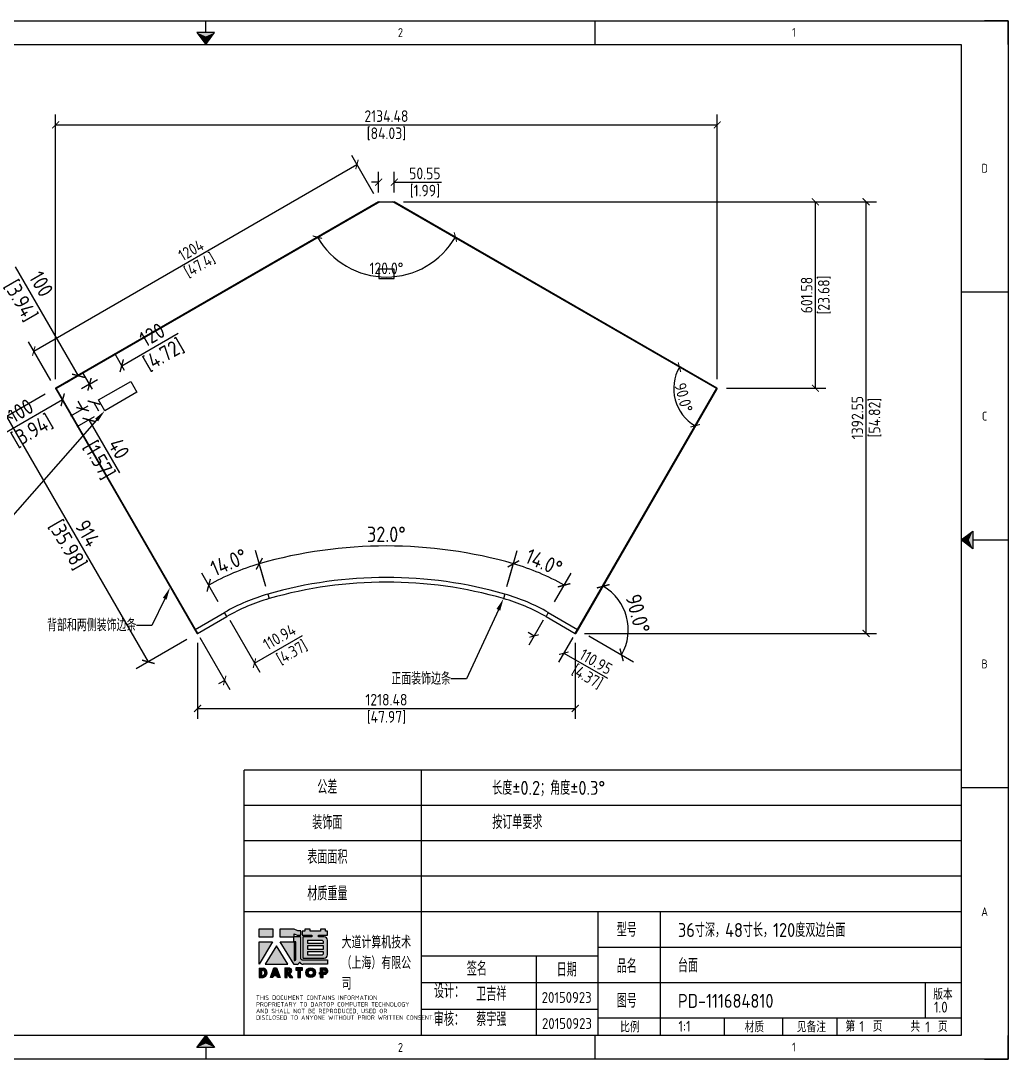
# Model space of a CAD drawing. Header units: millimetres. Extents: x 334 to 23266, y -22310 to 9660.
# Drawn here: x 10341 to 13527, y 871 to 4221 of the extents above; entities that cross this region are included whole.
import ezdxf
from ezdxf import colors
from ezdxf.entities.mleader import LeaderData, LeaderLine
from ezdxf.enums import TextEntityAlignment as Align
from ezdxf.math import Vec2, Vec3

# ---------------------------------------------------------------- set-up
doc = ezdxf.new("R2010")
doc.units = ezdxf.units.MM
doc.header["$MEASUREMENT"] = 0
doc.layers.get('Defpoints').update_dxf_attribs({"color": 252})
for name, color, linetype in [('DIM', 2, 'Continuous'), ('TITLEBLOCK', 255, 'Continuous'), ('WORKSURFACE', 7, 'Continuous')]:
    doc.layers.add(name, color=color, linetype=linetype)
doc.styles.add('Dartop Text Style', font='gbenor.shx', dxfattribs={"bigfont": 'gbcbig.shx'})
doc.dimstyles.new('Dartop DIM Style', dxfattribs={"dimscale": 20, "dimtxt": 2.5, "dimasz": 1.5, "dimexe": 2.25, "dimexo": 2, "dimtad": 1, "dimdsep": 46, "dimtxsty": 'Dartop Text Style', "dimblk": 'ARCHTICK', "dimcen": 0.09, "dimadec": 1, "dimazin": 0, "dimtfac": 1, "dimtofl": 0, "dimtmove": 0, "dimatfit": 1, "dimfxl": 1, "dimtolj": 1, "dimtzin": 0, "dimarcsym": 0})

# ---------------------------------------------------------------- blocks, each defined once
blk = doc.blocks.new('*U5')
at = {"color": 254, "linetype": 'Continuous', "extrusion": (0, 0, -1)}
for points in [[(-17, 0.333), (-16.812, 0.25), (-17, 0.5)], [(-17, 0.333), (-17, 0.5), (-17.188, 0.25)], [(-17, 0.333), (-17.188, 0.25), (-16.812, 0.25)]]:
    blk.add_solid(points, dxfattribs=at)
blk = doc.blocks.new('*U4')
at = {"color": 254, "linetype": 'Continuous', "extrusion": (0, 0, -1)}
for points in [[(-33.167, 11), (-33, 11), (-33.25, 11.188)], [(-33.167, 11), (-33.25, 11.188), (-33.25, 10.812)], [(-33.167, 11), (-33.25, 10.812), (-33, 11)]]:
    blk.add_solid(points, dxfattribs=at)
blk = doc.blocks.new('*U6')
at = {"color": 254, "linetype": 'Continuous'}
for points in [[(17, 21.667), (17.188, 21.75), (16.812, 21.75)], [(17, 21.667), (16.812, 21.75), (17, 21.5)], [(17, 21.667), (17, 21.5), (17.188, 21.75)]]:
    blk.add_solid(points, dxfattribs=at)
blk = doc.blocks.new('dadao')
for p, q in [((48, 19.2), (44.9, 10.4)), ((44.9, 10.4), (51.2, 10.4)), ((51.2, 10.4), (48, 19.2))]:
    blk.add_line(p, q)
for points in [[(41.8, 121.6), (41.8, 143.7), (-0.4, 143.7), (-0.4, 121.6), (41.8, 121.6)], [(104.8, 122), (104.8, 130.3), (114.1, 126.3), (124.2, 126.3), (124.2, 139.6), (115.9, 139.6), (105.1, 143.9), (61.5, 143.9)], [(61.7, 144), (61.7, 121.3), (103.9, 121.3)], [(113.4, 38.7), (105.1, 38.7), (63, 106.5), (103.9, 106.5), (103.9, 120.9), (103.9, 121.3)], [(109.7, 53.6), (109.7, 106.2), (104.3, 106.2), (104.3, 50.4), (106.6, 50.4)], [(144.6, 94.4), (144.6, 84.8), (192, 84.8), (192, 94.1), (144.9, 94.1)], [(120.2, 45), (119.5, 45), (119.5, 44.6)], [(0, 28), (0, 0), (11.8, 0)], [(0.1, 28), (14, 28)], [(7.1, 21.8), (7.1, 6.1), (12, 6.1)], [(7.1, 21.8), (11.4, 21.8)], [(76.8, 28.2), (76.8, 0), (84.1, 0), (84.1, 11.1), (91.6, -0.1), (100.3, -0.1), (91.7, 11.1)], [(76.8, 28.2), (90.6, 28.2)], [(84, 22.7), (84, 15.3), (87.2, 15.3)], [(84, 22.7), (87.3, 22.7)], [(183.7, 0), (183.7, 9.6), (180.6, 9.6), (180.6, 14.9), (183.8, 14.9), (183.8, 28.1), (196.1, 28.1), (196.5, 28.1)], [(183.7, 0), (190.9, 0), (190.9, 9.6), (198.8, 9.6)], [(194.9, 22.3), (190.8, 22.3), (190.8, 15), (194.4, 15)]]:
    blk.add_lwpolyline(points)
blk.add_lwpolyline([(137.1, 144.2), (137.1, 137.9), (128.3, 137.9), (128.3, 126.5), (157.3, 126.5), (157.3, 121.5), (130.3, 121.5), (130.3, 57.5), (194.4, 57.5, 0.414214), (204.4, 67.5), (204.4, 111.3, 0.414214), (194.4, 121.3), (177.5, 121.3), (177.5, 126.3), (204.7, 126.3), (204.7, 137.7), (198.2, 137.7), (198.2, 143.9), (183.3, 143.9), (183.3, 138), (153, 138), (153, 144.2), (137.1, 144.2)], format="xyb", close=True)
for points in [[(-0.3, 106.2), (40.4, 106.2), (-0.3, 39.7), (-0.3, 106.2)], [(51.7, 94.1), (18.4, 39.3), (86.2, 39.3)], [(43.8, 28.2), (51.8, 28.2), (62.6, -0.1), (55, -0.1), (53.2, 5), (42.9, 5), (41.1, 0), (33.6, 0)], [(110, 28.1), (110, 21.9), (116, 21.9), (116, -0.1), (123.2, -0.1), (123.2, 22), (129.2, 22), (129.2, 28.1), (110, 28.1)]]:
    blk.add_lwpolyline(points, close=True)
for points in [[(104.8, 122), (123.4, 122), (123.4, 60, 0.414214), (131.4, 52), (204.8, 52), (204.8, 39.1), (131.7, 39.1)], [(144.3, 110.8), (144.3, 101.8), (192.3, 101.8), (192.3, 105.5, 0.414214), (187.3, 110.5), (144.3, 110.5)], [(144.6, 77), (144.6, 67.5), (187.6, 67.5, 0.414214), (192.6, 72.5), (192.6, 76.4), (144.6, 76.4)]]:
    blk.add_lwpolyline(points, format="xyb")
for radius in [14.5, 7.44]:
    blk.add_circle((154.2, 14.2), radius)
for centre, radius, start, end in [((99.2, 60.7), 12.6, 305.6399, 325.969), ((111.6, 46.7), 8.19, 282.9811, 347.6627), ((136, 61.7), 22.9, 226.7358, 259.3209), ((8.5, 13.9), 8.49, 294.2143, 69.7177), ((9.6, 14.2), 14.4, 278.6604, 72.3203), ((86.4, 19), 3.8, 282.527, 76.7196), ((88.6, 19.4), 8.95, 290.6073, 77.2124), ((193.7, 18.7), 3.8, 280.9891, 72.5513), ((195.7, 18.6), 9.51, 288.8959, 85.2442)]:
    blk.add_arc(centre, radius, start, end)
blk = doc.blocks.new('TitleBlock_Dartop')
for points in [[(2465.7, 419.1), (2420.2, 419.1), (2420.2, 395.3), (2465.7, 395.3)], [(2464.3, 378.7), (2420.3, 378.7), (2420.3, 306.9)], [(2476.5, 365.6), (2440.5, 306.4), (2513.7, 306.4)], [(2560.2, 294.3), (2539.4, 294.3), (2539.4, 287.7), (2545.9, 287.7), (2545.9, 263.9), (2553.7, 263.9), (2553.7, 287.7), (2560.2, 287.7)]]:
    blk.add_hatch(color=256).paths.add_polyline_path(points)
h = blk.add_hatch(color=256)
h.paths.add_polyline_path([(2533.8, 404.6), (2543.9, 400.3), (2554.8, 400.3), (2554.8, 414.7), (2545.8, 414.7), (2534.1, 419.3), (2487.3, 419.3), (2487.3, 395), (2532.8, 395), (2532.8, 394.5), (2532.8, 378.9), (2488.7, 378.9), (2534.1, 305.8), (2543.1, 305.8, 0.279375), (2549.7, 312.2), (2549.7, 312.5), (2550.5, 312.5, 0.143145), (2562.9, 306.2), (2641.8, 306.2), (2641.8, 320.1), (2562.5, 320.1, -0.414214), (2553.9, 328.7), (2553.9, 395.7), (2533.8, 395.7)])
h.paths.add_polyline_path([(2533.3, 378.6), (2539.1, 378.6), (2539.1, 321.8, -0.088936), (2535.7, 318.4), (2533.3, 318.4)], flags=16)
h = blk.add_hatch(color=256)
h.paths.add_polyline_path([(2641.7, 412.7), (2634.7, 412.7), (2634.7, 419.4), (2618.6, 419.4), (2618.6, 413), (2585.8, 413), (2585.8, 419.7), (2568.6, 419.7), (2568.6, 412.9), (2559.2, 412.9), (2559.2, 400.6), (2590.5, 400.6), (2590.5, 395.1), (2561.3, 395.1), (2561.3, 326.1), (2630.6, 326.1, 0.414214), (2641.4, 336.9), (2641.4, 384.2, 0.414214), (2630.6, 395), (2612.3, 395), (2612.3, 400.3), (2641.7, 400.3)])
h.paths.add_polyline_path([(2622.9, 383.3, -0.414214), (2628.3, 377.9), (2628.3, 373.9), (2576.5, 373.9), (2576.5, 383.3)], flags=16)
h.paths.add_polyline_path([(2628, 365.5), (2628, 355.5), (2576.8, 355.5), (2576.8, 365.5)], flags=16)
h.paths.add_polyline_path([(2628.7, 346.5), (2628.7, 342.2, -0.414214), (2623.3, 336.8), (2576.8, 336.8), (2576.8, 346.5)], flags=16)
h = blk.add_hatch(color=256)
h.paths.add_polyline_path([(2435.7, 294.1), (2420.6, 294.1), (2420.6, 264), (2433.3, 264, 0.793016)])
h.paths.add_polyline_path([(2433.6, 270.6), (2428.3, 270.6), (2428.3, 287.5), (2433, 287.5, -0.671361)], flags=16)
h = blk.add_hatch(color=256)
h.paths.add_polyline_path([(2476.6, 294.4), (2468, 294.4), (2456.9, 263.9), (2465.1, 263.9), (2467, 269.3), (2478, 269.3), (2480, 263.9), (2488.2, 263.9)])
h.paths.add_polyline_path([(2475.9, 275.1), (2469.1, 275.1), (2472.4, 284.7)], flags=16)
h = blk.add_hatch(color=256)
h.paths.add_polyline_path([(2518.4, 294.4), (2503.6, 294.4), (2503.6, 263.9), (2511.4, 263.9), (2511.4, 276), (2519.5, 263.8), (2529, 263.8), (2519.7, 275.9, 0.744055)])
h.paths.add_polyline_path([(2511.4, 280.5), (2511.4, 288.5), (2514.9, 288.5, -0.796809), (2514.8, 280.5)], flags=16)
h = blk.add_hatch(color=256)
h.paths.add_polyline_path([(2571.5, 279.3, 1), (2602.8, 279.3, 1)])
h.paths.add_polyline_path([(2595.2, 279.3, -1), (2579.1, 279.3, -1)], flags=16)
h = blk.add_hatch(color=256)
h.paths.add_polyline_path([(2632.8, 294.3), (2632.3, 294.3), (2619.1, 294.3), (2619.1, 280.1), (2615.6, 280.1), (2615.6, 274.3), (2619.1, 274.3), (2619.1, 264), (2626.8, 264), (2626.8, 274.4), (2635.3, 274.4, 0.812304)])
h.paths.add_polyline_path([(2626.7, 280.1), (2626.7, 288.1), (2631.1, 288.1, -0.778213), (2630.6, 280.1)], flags=16)
for p, q in [((0, 3350.4), (4761.2, 3350.4)), ((2248.5, 3312.3), (2248.5, 3350.4)), ((3504.9, 3274.2), (3504.9, 3350.4)), ((4837.4, 3350.4), (4761.2, 3350.4)), ((4837.4, 3274.2), (4837.4, 3350.4)), ((152.3, 3274.2), (4685.1, 3274.2)), ((4685.1, 3274.2), (4685.1, 76.1)), ((4837.4, 3274.2), (4837.4, 76.1)), ((4837.4, 2474.7), (4685.1, 2474.7)), ((4723.2, 1675.2), (4837.4, 1675.2)), ((2372.2, 76.1), (2372.2, 932.8)), ((4685.1, 932.8), (2372.2, 932.8)), ((2943.3, 932.8), (2943.3, 76.1)), ((4837.4, 875.7), (4685.1, 875.7)), ((4685.1, 818.6), (2372.2, 818.6)), ((4685.1, 704.3), (2372.2, 704.3)), ((4685.1, 590.1), (2372.2, 590.1)), ((4685.1, 475.9), (2372.2, 475.9)), ((3514.4, 76.1), (3514.4, 475.9)), ((3715.3, 133.3), (3715.3, 475.9)), ((3514.4, 361.7), (4685.1, 361.7)), ((2943.3, 333.1), (3514.4, 333.1)), ((3314.5, 333.1), (3314.5, 76.1)), ((2943.3, 247.5), (4685.1, 247.5)), ((4570.9, 133.3), (4570.9, 247.5)), ((2943.3, 161.8), (3514.4, 161.8)), ((3514.4, 133.3), (4685.1, 133.3)), ((3715.3, 76.1), (3715.3, 133.3)), ((3922.4, 76.1), (3922.4, 133.3)), ((4110.6, 76.1), (4110.6, 133.3)), ((4285.3, 76.1), (4285.3, 133.3)), ((4685.1, 76.1), (152.3, 76.1)), ((3504.9, 0), (3504.9, 76.1)), ((4837.4, 0), (4837.4, 76.1)), ((2248.5, 38.1), (2248.5, 0)), ((4761.2, 0), (0, 0)), ((4761.2, 0), (4837.4, 0))]:
    blk.add_line(p, q)
for points in [[(0, 3350.4), (4837.4, 3350.4), (4837.4, 0), (0, 0)], [(2248.5, 3274.2), (2277, 3312.3), (2219.9, 3312.3), (2248.5, 3274.2)], [(4685.1, 1675.2), (4723.2, 1703.7), (4723.2, 1646.6), (4685.1, 1675.2)], [(2248.5, 76.1), (2277, 38.1), (2219.9, 38.1), (2248.5, 76.1)]]:
    blk.add_lwpolyline(points, close=True)
for name, p, xscale, yscale, zscale in [('*U6', (-340.4, 0), 152.2888407109637, 152.2888407109637, 152.2888407109637), ('*U4', (-340.4, 0), 152.2888407109637, 152.2888407109637, 152.2888407109637), ('dadao', (2420.6, 264), 1.079866324957078, 1.079866324957078, 1.079866324957078), ('*U5', (-340.4, 0), 152.2888407109637, 152.2888407109637, 152.2888407109637)]:
    blk.add_blockref(name, p, dxfattribs=dict(xscale=xscale, yscale=yscale, zscale=zscale))
at = {"style": 'Dartop Text Style'}
for s, height, p in [('2', 28.6, (2876.7, 3312.3)), ('1', 28.6, (4146.1, 3313.2)), ('D', 28.6, (4761.2, 2874.5)), ('C', 28.6, (4761.2, 2074.9)), ('B', 28.6, (4761.2, 1275.4)), ('公差', 45, (2640.8, 878.3)), ('装饰面', 45, (2640.8, 764.4)), ('表面面积', 45, (2640.8, 652.7)), ('材质重量', 45, (2640.8, 534.5)), ('A', 28.6, (4761.2, 475.9)), ('型号', 45, (3606.7, 417.8)), ('签名', 45, (3123.1, 292.2)), ('日期', 45, (3413, 289.3)), ('品名', 45, (3606.7, 300.5)), ('图号', 45, (3606.7, 188.9)), ('版本', 35, (4626.9, 209.6)), ('比例', 35, (3617, 104.1)), ('材质', 35, (4018.6, 104.1)), ('第   页', 35, (4372, 106.5)), ('共   页', 35, (4581.8, 105.6)), ('2', 28.6, (2876.7, 38.1)), ('1', 28.6, (4146.1, 39))]:
    blk.add_text(s, height=height, dxfattribs=at).set_placement(p, align=Align.MIDDLE_CENTER)
for s, height, p in [('设计：', 45, (2984.8, 197)), ('THIS DOCUMENT CONTAINS INFORMATION', 14.277, (2410.7, 191.4)), ('PROPRIETARY TO DARTOP COMPUTER TECHNOLOGY', 14.277, (2410.7, 169.9)), ('AND SHALL NOT BE REPRODUCED, USED OR', 14.277, (2410.7, 148.5)), ('DISCLOSED TO ANYONE WITHOUT PRIOR WRITTEN CONSENT.', 14.277, (2410.7, 127.1)), ('审核：', 45, (2984.4, 107))]:
    blk.add_text(s, height=height, dxfattribs=at).set_placement(p)
at = {"insert": (2686.8, 397.4), "char_height": 40, "attachment_point": 1, "style": 'Dartop Text Style'}
blk.add_mtext_dynamic_manual_height_columns('大道计算机技术（上海）有限公司', width=235.338, gutter_width=1, heights=[0], dxfattribs=at)
at = {"style": 'Dartop Text Style'}
for tag, p, height in [('#公差', (3172.6, 852.9), 45), ('#装饰面', (3172.6, 743), 45), ('#表面面积', (3172.6, 626.8), 45), ('#材质重量', (3172.6, 506), 45), ('#型号', (3771.8, 394.4), 45), ('#品名', (3771.8, 280.3), 45), ('#设计', (3121.2, 188.5), 45), ('#图号', (3771.8, 165.8), 45), ('#版本', (4597.7, 150.5), 35), ('#审核', (3121.2, 106.9), 45), ('#比例', (3773.4, 89), 35), ('#材质', (4155.2, 87.2), 35), ('#INDEX', (4357.4, 88.3), 35), ('#PAGE', (4569.8, 86.7), 35)]:
    blk.add_attdef(tag, p, '', height=height, dxfattribs=at)
for tag, p in [('#设计日期', (3412.9, 181.7)), ('#审核日期', (3413.8, 97.7))]:
    blk.add_attdef(tag, text='', height=35, dxfattribs=at).set_placement(p, align=Align.CENTER)
blk = doc.blocks.new('_ArchTick')
at = {"color": 0, "linetype": 'ByBlock', "const_width": 0.15}
blk.add_lwpolyline([(-0.5, -0.5), (0.5, 0.5)], dxfattribs=at)
blk = doc.blocks.new('*D53')
at = {"layer": 'Defpoints', "color": 0, "transparency": 16777216}
for p in [(12587.8, 3885.2), (10453.3, 3034.3), (12587.8, 3034.3)]:
    blk.add_point(p, dxfattribs=at)
at = {"layer": 'DIM', "color": 0, "lineweight": -2, "transparency": 16777216}
for p, q in [((10453.3, 3064.3), (10453.3, 3919)), ((12587.8, 3064.3), (12587.8, 3919)), ((10453.3, 3885.2), (12587.8, 3885.2))]:
    blk.add_line(p, q, dxfattribs=at)
at = {"layer": 'DIM', "color": 0, "lineweight": -2, "transparency": 16777216, "xscale": 22.5, "yscale": 22.5, "zscale": 22.5}
for p, rotation in [((10453.3, 3885.2), 179.9996932458623), ((12587.8, 3885.2), 359.9996932458623)]:
    blk.add_blockref('_ArchTick', p, dxfattribs=dict(at, rotation=rotation))
at = {"layer": 'DIM', "color": 0, "transparency": 16777216, "char_height": 37.5, "attachment_point": 5, "rotation": 359.9997, "style": 'Dartop Text Style'}
for s, insert in [('\\A1;2134.48', (11520.5, 3913.4)), ('\\A1;[84.03]', (11520.5, 3856.3))]:
    blk.add_mtext(s, dxfattribs=dict(at, insert=insert))
blk = doc.blocks.new('*D54')
at = {"layer": 'Defpoints', "color": 0, "transparency": 16777216}
for p in [(11425.6, 3757.6), (11495.3, 3637), (10452.6, 3035)]:
    blk.add_point(p, dxfattribs=at)
at = {"layer": 'DIM', "color": 0, "lineweight": -2, "transparency": 16777216}
for p, q in [((11480.3, 3663), (11408.7, 3786.8)), ((10382.9, 3155.6), (11425.6, 3757.6)), ((10437.6, 3061), (10366, 3184.8))]:
    blk.add_line(p, q, dxfattribs=at)
at = {"layer": 'DIM', "color": 0, "lineweight": -2, "transparency": 16777216, "xscale": 22.5, "yscale": 22.5, "zscale": 22.5}
for p, rotation in [((11425.6, 3757.6), 29.99968605572597), ((10382.9, 3155.6), 209.999686055726)]:
    blk.add_blockref('_ArchTick', p, dxfattribs=dict(at, rotation=rotation))
at = {"layer": 'DIM', "color": 0, "transparency": 16777216, "char_height": 37.5, "attachment_point": 5, "rotation": 29.9997, "style": 'Dartop Text Style'}
for s, insert in [('\\A1;1204', (10890.2, 3481)), ('\\A1;[47.4]', (10918.7, 3431.6))]:
    blk.add_mtext(s, dxfattribs=dict(at, insert=insert))
blk = doc.blocks.new('*D59')
at = {"layer": 'Defpoints', "color": 0, "transparency": 16777216}
for p in [(11545.8, 3700.3), (11495.3, 3637), (11545.8, 3637)]:
    blk.add_point(p, dxfattribs=at)
at = {"layer": 'DIM', "color": 0, "lineweight": -2, "transparency": 16777216}
for p, q in [((11495.3, 3667), (11495.3, 3734.1)), ((11545.8, 3667), (11545.8, 3734.1)), ((11495.3, 3700.3), (11472.8, 3700.3)), ((11545.8, 3700.3), (11698.3, 3700.3))]:
    blk.add_line(p, q, dxfattribs=at)
at = {"layer": 'DIM', "color": 0, "lineweight": -2, "transparency": 16777216, "xscale": 22.5, "yscale": 22.5, "zscale": 22.5}
blk.add_blockref('_ArchTick', (11495.3, 3700.3), dxfattribs=at)
at = {"layer": 'DIM', "color": 0, "lineweight": -2, "transparency": 16777216, "xscale": 22.5, "yscale": 22.5, "zscale": 22.5, "rotation": 180}
blk.add_blockref('_ArchTick', (11545.8, 3700.3), dxfattribs=at)
at = {"layer": 'DIM', "color": 0, "transparency": 16777216, "char_height": 37.5, "attachment_point": 5, "style": 'Dartop Text Style'}
for s, insert in [('\\A1;50.55', (11644.6, 3728.5)), ('\\A1;[1.99]', (11644.6, 3671.4))]:
    blk.add_mtext(s, dxfattribs=dict(at, insert=insert))
blk = doc.blocks.new('*D60')
at = {"layer": 'Defpoints', "color": 0, "transparency": 16777216}
for p in [(11495.3, 3637), (11545.8, 3637), (11432.5, 3409.9), (10454.3, 3036), (12586.8, 3036)]:
    blk.add_point(p, dxfattribs=at)
at = {"layer": 'DIM', "color": 0, "lineweight": -2, "transparency": 16777216}
blk.add_arc((11520.5, 3651.6), 257.2, 209.9994, 330, dxfattribs=at)
at = {"layer": 'DIM', "color": 0, "lineweight": -2, "transparency": 16777216, "xscale": 22.5, "yscale": 22.5, "zscale": 22.5}
for p, rotation in [((11297.8, 3523), 119.9993707985197), ((11743.3, 3523), 59.99999960739129)]:
    blk.add_blockref('_ArchTick', p, dxfattribs=dict(at, rotation=rotation))
at = {"layer": 'DIM', "color": 0, "transparency": 16777216, "insert": (11520.5, 3422.5), "char_height": 37.5, "attachment_point": 5, "rotation": 359.9997, "style": 'Dartop Text Style'}
blk.add_mtext('\\A1;120.0°', dxfattribs=at)
blk = doc.blocks.new('*D55')
at = {"layer": 'Defpoints', "color": 0, "transparency": 16777216}
for p in [(10999.9, 2312.9), (10903.8, 2257.4), (11094.8, 2148.4)]:
    blk.add_point(p, dxfattribs=at)
at = {"layer": 'DIM', "color": 0, "lineweight": -2, "transparency": 16777216}
for p, q in [((11014.9, 2286.9), (11111.7, 2119.2)), ((10918.8, 2231.4), (11015.6, 2063.7)), ((11094.8, 2148.4), (11250.2, 2238.1)), ((10998.8, 2092.9), (10979.3, 2081.7))]:
    blk.add_line(p, q, dxfattribs=at)
at = {"layer": 'DIM', "color": 0, "lineweight": -2, "transparency": 16777216, "xscale": 22.5, "yscale": 22.5, "zscale": 22.5}
for p, rotation in [((11094.8, 2148.4), 209.9931827187243), ((10998.8, 2092.9), 29.9931827187244)]:
    blk.add_blockref('_ArchTick', p, dxfattribs=dict(at, rotation=rotation))
at = {"layer": 'DIM', "color": 0, "transparency": 16777216, "insert": (11192, 2204.5), "char_height": 37.5, "attachment_point": 5, "rotation": 29.9932, "style": 'Dartop Text Style'}
blk.add_mtext('\\A1;110.94\\P [4.37]', dxfattribs=at)
blk = doc.blocks.new('*D56')
at = {"layer": 'Defpoints', "color": 0, "transparency": 16777216}
for p in [(12041.2, 2312.9), (12137.2, 2257.4), (12092.9, 2180.7)]:
    blk.add_point(p, dxfattribs=at)
at = {"layer": 'DIM', "color": 0, "lineweight": -2, "transparency": 16777216}
for p, q in [((12026.2, 2286.9), (11980, 2206.9)), ((11996.9, 2236.2), (11977.4, 2247.4)), ((12122.2, 2231.4), (12076.1, 2151.4)), ((12092.9, 2180.7), (12233.3, 2099.7))]:
    blk.add_line(p, q, dxfattribs=at)
at = {"layer": 'DIM', "color": 0, "lineweight": -2, "transparency": 16777216, "xscale": 22.5, "yscale": 22.5, "zscale": 22.5}
for p, rotation in [((11996.9, 2236.2), 329.9993178601385), ((12092.9, 2180.7), 149.9993178601385)]:
    blk.add_blockref('_ArchTick', p, dxfattribs=dict(at, rotation=rotation))
at = {"layer": 'DIM', "color": 0, "transparency": 16777216, "char_height": 37.5, "attachment_point": 5, "rotation": 329.9993, "style": 'Dartop Text Style'}
for s, insert in [('\\A1;110.95', (12196.7, 2153.3)), ('\\A1;[4.37]', (12168.1, 2103.9))]:
    blk.add_mtext(s, dxfattribs=dict(at, insert=insert))
blk = doc.blocks.new('*D61')
at = {"layer": 'Defpoints', "color": 0, "transparency": 16777216}
for p in [(11545.8, 3637), (13068.1, 3637), (12129.8, 2244.4)]:
    blk.add_point(p, dxfattribs=at)
at = {"layer": 'DIM', "color": 0, "lineweight": -2, "transparency": 16777216}
for p, q in [((11575.8, 3637), (13101.9, 3637)), ((13068.1, 2244.4), (13068.1, 3637)), ((12159.8, 2244.4), (13101.9, 2244.4))]:
    blk.add_line(p, q, dxfattribs=at)
at = {"layer": 'DIM', "color": 0, "lineweight": -2, "transparency": 16777216, "xscale": 22.5, "yscale": 22.5, "zscale": 22.5}
for p, rotation in [((13068.1, 3637), 90), ((13068.1, 2244.4), 270)]:
    blk.add_blockref('_ArchTick', p, dxfattribs=dict(at, rotation=rotation))
at = {"layer": 'DIM', "color": 0, "transparency": 16777216, "char_height": 37.5, "attachment_point": 5, "rotation": 90, "style": 'Dartop Text Style'}
for s, insert in [('\\A1;1392.55', (13040, 2940.7)), ('\\A1;[54.82]', (13097, 2940.7))]:
    blk.add_mtext(s, dxfattribs=dict(at, insert=insert))
blk = doc.blocks.new('*D57')
at = {"layer": 'Defpoints', "color": 0, "transparency": 16777216}
for p in [(10911.3, 2244.5), (12129.8, 2244.4), (12129.8, 2002.5)]:
    blk.add_point(p, dxfattribs=at)
at = {"layer": 'DIM', "color": 0, "lineweight": -2, "transparency": 16777216}
for p, q in [((10911.3, 2214.5), (10911.3, 1968.7)), ((12129.8, 2214.4), (12129.8, 1968.7)), ((10911.3, 2002.5), (12129.8, 2002.5))]:
    blk.add_line(p, q, dxfattribs=at)
at = {"layer": 'DIM', "color": 0, "lineweight": -2, "transparency": 16777216, "xscale": 22.5, "yscale": 22.5, "zscale": 22.5, "rotation": 180}
blk.add_blockref('_ArchTick', (10911.3, 2002.5), dxfattribs=at)
at = {"layer": 'DIM', "color": 0, "lineweight": -2, "transparency": 16777216, "xscale": 22.5, "yscale": 22.5, "zscale": 22.5}
blk.add_blockref('_ArchTick', (12129.8, 2002.5), dxfattribs=at)
at = {"layer": 'DIM', "color": 0, "transparency": 16777216, "char_height": 37.5, "attachment_point": 5, "style": 'Dartop Text Style'}
for s, insert in [('\\A1;1218.48', (11520.5, 2030.6)), ('\\A1;[47.97]', (11520.5, 1973.5))]:
    blk.add_mtext(s, dxfattribs=dict(at, insert=insert))
blk = doc.blocks.new('*D58')
at = {"layer": 'Defpoints', "color": 0, "transparency": 16777216}
for p in [(12591.2, 3637), (12904.5, 3637), (12587.8, 3035.4)]:
    blk.add_point(p, dxfattribs=at)
at = {"layer": 'DIM', "color": 0, "lineweight": -2, "transparency": 16777216}
for p, q in [((12621.2, 3637), (12938.2, 3637)), ((12904.5, 3035.4), (12904.5, 3637)), ((12617.8, 3035.4), (12938.2, 3035.4))]:
    blk.add_line(p, q, dxfattribs=at)
at = {"layer": 'DIM', "color": 0, "lineweight": -2, "transparency": 16777216, "xscale": 22.5, "yscale": 22.5, "zscale": 22.5}
for p, rotation in [((12904.5, 3637), 90), ((12904.5, 3035.4), 270)]:
    blk.add_blockref('_ArchTick', p, dxfattribs=dict(at, rotation=rotation))
at = {"layer": 'DIM', "color": 0, "transparency": 16777216, "char_height": 37.5, "attachment_point": 5, "rotation": 90, "style": 'Dartop Text Style'}
for s, insert in [('\\A1;601.58', (12876.4, 3336.2)), ('\\A1;[23.68]', (12933.4, 3336.2))]:
    blk.add_mtext(s, dxfattribs=dict(at, insert=insert))
blk = doc.blocks.new('*D62')
at = {"layer": 'Defpoints', "color": 0, "transparency": 16777216}
for p in [(11541.8, 3637), (12447.4, 3034.3), (12586.8, 3036), (12587.5, 3033.3), (12129.8, 2244.4)]:
    blk.add_point(p, dxfattribs=at)
at = {"layer": 'DIM', "color": 0, "lineweight": -2, "transparency": 16777216}
blk.add_arc((12585.8, 3034.3), 138.3, 149.9997, 240.0004, dxfattribs=at)
at = {"layer": 'DIM', "color": 0, "lineweight": -2, "transparency": 16777216, "xscale": 22.5, "yscale": 22.5, "zscale": 22.5}
for p, rotation in [((12466, 3103.4), 59.99972148592236), ((12516.6, 2914.5), 330.0004137334756)]:
    blk.add_blockref('_ArchTick', p, dxfattribs=dict(at, rotation=rotation))
at = {"layer": 'DIM', "color": 0, "transparency": 16777216, "insert": (12479.3, 3005.7), "char_height": 37.5, "attachment_point": 5, "rotation": 285.0001, "style": 'Dartop Text Style'}
blk.add_mtext('\\A1;90.0°', dxfattribs=at)
blk = doc.blocks.new('*D63')
at = {"layer": 'Defpoints', "color": 0, "transparency": 16777216}
for p in [(11658.8, 2520.3), (11142.6, 2357), (11898.4, 2357), (11520.5, 1038.1)]:
    blk.add_point(p, dxfattribs=at)
at = {"layer": 'DIM', "color": 0, "lineweight": -2, "transparency": 16777216}
for p, q in [((11131.6, 2395.5), (11098.1, 2512.4)), ((11909.5, 2395.5), (11942.9, 2512.4))]:
    blk.add_line(p, q, dxfattribs=at)
blk.add_arc((11520.5, 1038.1), 1488.6, 74.0117, 105.9883, dxfattribs=at)
at = {"layer": 'DIM', "color": 0, "lineweight": -2, "transparency": 16777216, "xscale": 30, "yscale": 30, "zscale": 30}
for p, rotation in [((11110.5, 2469.1), 195.9883067534443), ((11930.5, 2469.1), 344.0116932465558)]:
    blk.add_blockref('_ArchTick', p, dxfattribs=dict(at, rotation=rotation))
at = {"layer": 'DIM', "color": 0, "transparency": 16777216, "insert": (11520.5, 2564.2), "char_height": 50, "attachment_point": 5, "style": 'Dartop Text Style'}
blk.add_mtext('\\A1;32.0°', dxfattribs=at)
blk = doc.blocks.new('*D64')
at = {"layer": 'Defpoints', "color": 0, "transparency": 16777216}
for p in [(11054.3, 2450.5), (11138.5, 2371.4), (10998.2, 2311.9), (11310.6, 1770.6)]:
    blk.add_point(p, dxfattribs=at)
at = {"layer": 'DIM', "color": 0, "lineweight": -2, "transparency": 16777216}
for p, q in [((11127.5, 2409.9), (11098.1, 2512.4)), ((10978.2, 2346.5), (10924.8, 2438.9))]:
    blk.add_line(p, q, dxfattribs=at)
blk.add_arc((11310.6, 1770.6), 726.6, 105.9883, 120, dxfattribs=at)
at = {"layer": 'DIM', "color": 0, "lineweight": -2, "transparency": 16777216, "xscale": 30, "yscale": 30, "zscale": 30}
for p, rotation in [((11110.5, 2469.1), 15.98830675344415), ((10947.3, 2399.9), 209.9999999999789)]:
    blk.add_blockref('_ArchTick', p, dxfattribs=dict(at, rotation=rotation))
at = {"layer": 'DIM', "color": 0, "transparency": 16777216, "insert": (11012.2, 2474), "char_height": 50, "attachment_point": 5, "rotation": 22.9942, "style": 'Dartop Text Style'}
blk.add_mtext('\\A1;14.0°', dxfattribs=at)
blk = doc.blocks.new('*D65')
at = {"layer": 'Defpoints', "color": 0, "transparency": 16777216}
for p in [(12041.3, 2427.4), (11902.6, 2371.4), (12042.9, 2311.9), (11730.4, 1770.6)]:
    blk.add_point(p, dxfattribs=at)
at = {"layer": 'DIM', "color": 0, "lineweight": -2, "transparency": 16777216}
for p, q in [((11913.6, 2409.9), (11942.9, 2512.4)), ((12062.9, 2346.5), (12116.2, 2438.9))]:
    blk.add_line(p, q, dxfattribs=at)
blk.add_arc((11730.4, 1770.6), 726.6, 60, 74.0117, dxfattribs=at)
at = {"layer": 'DIM', "color": 0, "lineweight": -2, "transparency": 16777216, "xscale": 30, "yscale": 30, "zscale": 30}
for p, rotation in [((11930.5, 2469.1), 164.0116932465558), ((12093.7, 2399.9), 330.000000000021)]:
    blk.add_blockref('_ArchTick', p, dxfattribs=dict(at, rotation=rotation))
at = {"layer": 'DIM', "color": 0, "transparency": 16777216, "insert": (12028.9, 2474), "char_height": 50, "attachment_point": 5, "rotation": 337.0058, "style": 'Dartop Text Style'}
blk.add_mtext('\\A1;14.0°', dxfattribs=at)
blk = doc.blocks.new('*D66')
at = {"layer": 'Defpoints', "color": 0, "transparency": 16777216}
for p in [(12587.5, 3033.3), (12042.9, 2311.9), (12132.5, 2245.2), (12137.2, 2257.4), (12301, 2256.4)]:
    blk.add_point(p, dxfattribs=at)
at = {"layer": 'DIM', "color": 0, "lineweight": -2, "transparency": 16777216}
blk.add_line((12173.6, 2236.4), (12318.2, 2152.9), dxfattribs=at)
blk.add_arc((12139, 2256.4), 162, 330, 60, dxfattribs=at)
at = {"layer": 'DIM', "color": 0, "lineweight": -2, "transparency": 16777216, "xscale": 30, "yscale": 30, "zscale": 30}
for p, rotation in [((12220, 2396.7), 150.0000000000302), ((12279.3, 2175.4), 239.9999999998864)]:
    blk.add_blockref('_ArchTick', p, dxfattribs=dict(at, rotation=rotation))
at = {"layer": 'DIM', "color": 0, "transparency": 16777216, "insert": (12331.7, 2308), "char_height": 50, "attachment_point": 5, "rotation": 285, "style": 'Dartop Text Style'}
blk.add_mtext('\\A1;90.0°', dxfattribs=at)
blk = doc.blocks.new('*D67')
at = {"layer": 'Defpoints', "color": 0, "transparency": 16777216}
for p in [(10454.3, 3036), (10295.5, 2944.3), (10911.3, 2244.5)]:
    blk.add_point(p, dxfattribs=at)
at = {"layer": 'DIM', "color": 0, "lineweight": -2, "transparency": 16777216}
for p, q in [((10419.7, 3016), (10256.5, 2921.8)), ((10752.5, 2152.8), (10295.5, 2944.3)), ((10876.6, 2224.5), (10713.5, 2130.3))]:
    blk.add_line(p, q, dxfattribs=at)
at = {"layer": 'DIM', "color": 0, "lineweight": -2, "transparency": 16777216, "xscale": 30, "yscale": 30, "zscale": 30}
for p, rotation in [((10295.5, 2944.3), 119.9995862668451), ((10752.5, 2152.8), 299.9995862668451)]:
    blk.add_blockref('_ArchTick', p, dxfattribs=dict(at, rotation=rotation))
at = {"layer": 'DIM', "color": 0, "transparency": 16777216, "char_height": 50, "attachment_point": 5, "rotation": 299.9996, "style": 'Dartop Text Style'}
for s, insert in [('\\A1;[35.98]', (10490.6, 2529.3)), ('\\A1;914', (10556.5, 2567.3))]:
    blk.add_mtext(s, dxfattribs=dict(at, insert=insert))
blk = doc.blocks.new('*D68')
at = {"layer": 'Defpoints', "color": 0, "transparency": 16777216}
for p in [(10666.6, 3108.3), (10695.8, 3057.7), (10591.9, 2997.7)]:
    blk.add_point(p, dxfattribs=at)
at = {"layer": 'DIM', "color": 0, "lineweight": -2, "transparency": 16777216}
for p, q in [((10666.6, 3108.3), (10848.5, 3213.3)), ((10675.8, 3092.3), (10644.1, 3147.2)), ((10571.9, 3032.3), (10540.2, 3087.2)), ((10562.7, 3048.3), (10536.7, 3033.3))]:
    blk.add_line(p, q, dxfattribs=at)
at = {"layer": 'DIM', "color": 0, "lineweight": -2, "transparency": 16777216, "xscale": 30, "yscale": 30, "zscale": 30}
for p, rotation in [((10666.6, 3108.3), 209.9999999999999), ((10562.7, 3048.3), 29.9999999999999)]:
    blk.add_blockref('_ArchTick', p, dxfattribs=dict(at, rotation=rotation))
at = {"layer": 'DIM', "color": 0, "transparency": 16777216, "char_height": 50, "attachment_point": 5, "rotation": 30, "style": 'Dartop Text Style'}
for s, insert in [('\\A1;120', (10764.8, 3208.2)), ('\\A1;[4.72]', (10802.8, 3142.4))]:
    blk.add_mtext(s, dxfattribs=dict(at, insert=insert))
blk = doc.blocks.new('*D69')
at = {"layer": 'Defpoints', "color": 0, "transparency": 16777216}
for p in [(10476.1, 2998.3), (10591.9, 2997.7), (10505.3, 2947.7)]:
    blk.add_point(p, dxfattribs=at)
at = {"layer": 'DIM', "color": 0, "lineweight": -2, "transparency": 16777216}
for p, q in [((10571.9, 3032.3), (10540.2, 3087.2)), ((10562.7, 3048.3), (10588.7, 3063.3)), ((10485.3, 2982.3), (10453.6, 3037.2)), ((10476.1, 2998.3), (10294.1, 2893.2))]:
    blk.add_line(p, q, dxfattribs=at)
at = {"layer": 'DIM', "color": 0, "lineweight": -2, "transparency": 16777216, "xscale": 30, "yscale": 30, "zscale": 30}
for p, rotation in [((10562.7, 3048.3), 209.9995862668457), ((10476.1, 2998.3), 29.9995862668457)]:
    blk.add_blockref('_ArchTick', p, dxfattribs=dict(at, rotation=rotation))
at = {"layer": 'DIM', "color": 0, "transparency": 16777216, "char_height": 50, "attachment_point": 5, "rotation": 29.9996, "style": 'Dartop Text Style'}
for s, insert in [('\\A1;100', (10340.4, 2963.2)), ('\\A1;[3.94]', (10378.4, 2897.3))]:
    blk.add_mtext(s, dxfattribs=dict(at, insert=insert))
blk = doc.blocks.new('*D70')
at = {"layer": 'Defpoints', "color": 0, "transparency": 16777216}
for p in [(10591.9, 2997.7), (10611.9, 2963), (10560.8, 2933.5)]:
    blk.add_point(p, dxfattribs=at)
at = {"layer": 'DIM', "color": 0, "lineweight": -2, "transparency": 16777216}
for p, q in [((10540.8, 2968.2), (10525.8, 2994.2)), ((10557.3, 2977.7), (10501.9, 2945.7)), ((10577.3, 2943), (10521.9, 2911)), ((10560.8, 2933.5), (10659.6, 2762.5))]:
    blk.add_line(p, q, dxfattribs=at)
at = {"layer": 'DIM', "color": 0, "lineweight": -2, "transparency": 16777216, "xscale": 30, "yscale": 30, "zscale": 30}
for p, rotation in [((10540.8, 2968.2), 299.9999999999998), ((10560.8, 2933.5), 119.9999999999999)]:
    blk.add_blockref('_ArchTick', p, dxfattribs=dict(at, rotation=rotation))
at = {"layer": 'DIM', "color": 0, "transparency": 16777216, "char_height": 50, "attachment_point": 5, "rotation": 300, "style": 'Dartop Text Style'}
for s, insert in [('\\A1;[1.57]', (10591.8, 2802.8)), ('\\A1;40', (10657.7, 2840.8))]:
    blk.add_mtext(s, dxfattribs=dict(at, insert=insert))
blk = doc.blocks.new('*D71')
at = {"layer": 'Defpoints', "color": 0, "transparency": 16777216}
for p in [(10541.9, 3084.3), (10527, 3075.7), (10591.9, 2997.7)]:
    blk.add_point(p, dxfattribs=at)
at = {"layer": 'DIM', "color": 0, "lineweight": -2, "transparency": 16777216}
for p, q in [((10527, 3075.7), (10323.9, 3427.5)), ((10507.3, 3064.3), (10488.1, 3053.2)), ((10577, 2989.1), (10592, 2963.1)), ((10557.3, 2977.7), (10538.1, 2966.6))]:
    blk.add_line(p, q, dxfattribs=at)
at = {"layer": 'DIM', "color": 0, "lineweight": -2, "transparency": 16777216, "xscale": 30, "yscale": 30, "zscale": 30}
for p, rotation in [((10527, 3075.7), 300.0000000000005), ((10577, 2989.1), 120.0000000000004)]:
    blk.add_blockref('_ArchTick', p, dxfattribs=dict(at, rotation=rotation))
at = {"layer": 'DIM', "color": 0, "transparency": 16777216, "insert": (10368.8, 3349.8), "char_height": 50, "attachment_point": 5, "rotation": 300, "style": 'Dartop Text Style'}
blk.add_mtext('\\A1;100\\P [3.94]', dxfattribs=at)

msp = doc.modelspace()

# ---------------------------------------------------------------- linework, layer by layer
at = {"layer": 'DIM'}
for p, q in [((11138.503, 2371.424), (11142.624, 2357.042)), ((11902.555, 2371.424), (11898.434, 2357.042)), ((11005.643, 2298.914), (10998.163, 2311.87)), ((12042.896, 2311.87), (12035.415, 2298.914))]:
    msp.add_line(p, q, dxfattribs=at)
msp.add_lwpolyline([(11495.696, 3419.969), (11495.696, 3389.969), (11545.363, 3389.969), (11545.363, 3419.969)], close=True, dxfattribs=at)
at = {"layer": 'WORKSURFACE', "color": 7, "linetype": 'Continuous'}
for p, q in [((11499.269, 3636.988), (10453.558, 3033.262)), ((11495.256, 3636.988), (10454.287, 3036)), ((11495.256, 3636.988), (11545.802, 3636.988)), ((12587.494, 3033.251), (11541.802, 3636.988)), ((12586.765, 3035.988), (11545.802, 3636.988)), ((10453.555, 3033.268), (10908.555, 2245.185)), ((10454.293, 3036.003), (10911.287, 2244.453)), ((12129.765, 2244.441), (12586.758, 3035.991)), ((12132.497, 2245.173), (12587.497, 3033.256)), ((10903.812, 2257.412), (10998.163, 2311.87)), ((12042.896, 2311.87), (12137.245, 2257.397)), ((10911.287, 2244.453), (11005.643, 2298.914)), ((12035.415, 2298.914), (12129.765, 2244.441))]:
    msp.add_line(p, q, dxfattribs=at)
at = {"layer": 'WORKSURFACE'}
msp.add_lwpolyline([(10591.899, 2997.663), (10695.822, 3057.663), (10715.822, 3023.022), (10611.899, 2963.022)], close=True, dxfattribs=at)
at = {"layer": 'WORKSURFACE', "color": 7, "linetype": 'Continuous'}
for centre, radius, start, end in [((10455.287, 3034.268), 2, 120, 210), ((12585.765, 3034.256), 2, 330, 60), ((11520.529, 1038.114), 1386.961, 74.011693, 105.988307), ((11520.529, 1038.114), 1372, 74.011693, 105.988307), ((11310.643, 1770.638), 624.961, 105.988307, 120), ((11310.643, 1770.638), 610, 105.988307, 120), ((11730.415, 1770.638), 610, 60, 74.011693), ((11730.415, 1770.638), 624.961, 60, 74.011693), ((10910.287, 2246.185), 2, 210, 300), ((12130.765, 2246.173), 2, 240, 330)]:
    msp.add_arc(centre, radius, start, end, dxfattribs=at)

# ---------------------------------------------------------------- block references
at = {"layer": 'TITLEBLOCK'}
msp.add_blockref('TitleBlock_Dartop', (8689.26, 870.748), dxfattribs=at).add_auto_attribs({'#版本': '1.0', '#审核日期': '20150923', '#设计日期': '20150923', '#审核': '蔡宇强', '#设计': '卫吉祥', '#PAGE': '1', '#INDEX': '1', '#材质': '见备注', '#比例': '1:1', '#图号': 'PD-111684810', '#品名': '台面', '#型号': '36寸深，48寸长，120度双边台面', '#装饰面': '按订单要求', '#公差': '长度%%P0.2；角度%%P0.3%%D'})

# ---------------------------------------------------------------- dimensions: what is measured, and where the dimension line sits
at = {"layer": 'DIM'}
for p1, p2, distance, override, picture, middle in [((10453.287, 3034.268), (12587.765, 3034.256), 850.971, {"dimscale": 15, "dimpost": '\\X'}, '*D53', (11520.53, 3885.233)), ((10452.555, 3034.992), (11495.256, 3636.988), 139.274, {"dimscale": 15, "dimpost": '\\X'}, '*D54', (10904.269, 3456.606)), ((11495.256, 3636.988), (11545.802, 3636.988), 63.346, {"dimscale": 15, "dimpost": '\\X'}, '*D59', (11644.574, 3700.334)), ((10591.899, 2997.663), (10695.822, 3057.663), 58.423, {"dimpost": '\\X'}, '*D68', (10783.523, 3175.759)), ((10591.899, 2997.663), (10505.295, 2947.663), -58.423, {"dimpost": '\\X'}, '*D69', (10359.107, 2930.724)), ((10911.287, 2244.453), (10454.293, 3036.003), 183.337, {"dimpost": '\\X'}, '*D67', (10524.015, 2548.561)), ((10591.899, 2997.663), (10611.899, 2963.022), -58.959, {"dimpost": '\\X'}, '*D70', (10625.213, 2822.041)), ((12041.164, 2312.871), (12137.245, 2257.397), -88.589, {"dimscale": 15, "dimpost": '\\X'}, '*D56', (12182.595, 2128.92))]:
    dim = msp.add_aligned_dim(p1=p1, p2=p2, distance=distance, dimstyle='Dartop DIM Style', override=override, dxfattribs=at)
    dim.commit()
    dim.dimension.update_dxf_attribs({"geometry": picture, "text_midpoint": middle})
for base, line1, line2, override, picture, middle in [((11432.548, 3409.858), ((12586.765, 3035.988), (11545.802, 3636.988)), ((11495.256, 3636.988), (10454.287, 3036)), {"dimscale": 15, "dimpost": '\\X'}, '*D60', (11520.528, 3422.469)), ((12447.425, 3034.255), ((12587.494, 3033.251), (11541.802, 3636.988)), ((12129.765, 2244.441), (12586.758, 3035.991)), {"dimscale": 15, "dimpost": '\\X'}, '*D62', (12479.305, 3005.731)), ((12300.955, 2256.397), ((12132.497, 2245.173), (12587.497, 3033.256)), ((12042.896, 2311.87), (12137.245, 2257.397)), {"dimpost": '\\X'}, '*D66', (12331.658, 2308.026))]:
    dim = msp.add_angular_dim_2l(base=base, line1=line1, line2=line2, dimstyle='Dartop DIM Style', override=override, dxfattribs=at)
    dim.commit()
    dim.dimension.update_dxf_attribs({"geometry": picture, "text_midpoint": middle})
for base, p1, p2, picture, middle in [((13068.12, 3636.988), (12129.765, 2244.441), (11545.802, 3636.988), '*D61', (13068.12, 2940.715)), ((12904.483, 3636.988), (12587.765, 3035.411), (12591.229, 3636.988), '*D58', (12904.483, 3336.2))]:
    dim = msp.add_linear_dim(base=base, p1=p1, p2=p2, angle=90, dimstyle='Dartop DIM Style', override={"dimscale": 15, "dimpost": '\\X'}, dxfattribs=at)
    dim.commit()
    dim.dimension.update_dxf_attribs({"geometry": picture, "text_midpoint": middle})
for base, p1, p2, angle, override, picture, middle in [((10527.044, 3075.689), (10591.899, 2997.663), (10541.899, 3084.265), 120, {"dimpost": '\\X'}, '*D71', (10368.771, 3349.825)), ((11094.833, 2148.387), (10903.812, 2257.412), (10999.895, 2312.87), 29.993183, {"dimscale": 15, "dimpost": '\\X'}, '*D55', (11192.016, 2204.481))]:
    dim = msp.add_linear_dim(base=base, p1=p1, p2=p2, angle=angle, dimstyle='Dartop DIM Style', override=override, dxfattribs=at)
    dim.commit()
    dim.dimension.update_dxf_attribs({"geometry": picture, "text_midpoint": middle, "dimtype": 161})
for base, center, p1, p2, picture, middle in [((11658.792, 2520.265), (11520.529, 1038.114), (11898.434, 2357.042), (11142.624, 2357.042), '*D63', (11520.529, 2564.2)), ((11054.301, 2450.503), (11310.643, 1770.638), (11138.503, 2371.424), (10998.163, 2311.87), '*D64', (11012.163, 2474.014)), ((12041.265, 2427.373), (11730.415, 1770.638), (12042.896, 2311.87), (11902.555, 2371.424), '*D65', (12028.896, 2474.014))]:
    dim = msp.add_angular_dim_3p(base=base, center=center, p1=p1, p2=p2, dimstyle='Dartop DIM Style', override={"dimpost": '\\X'}, dxfattribs=at)
    dim.commit()
    dim.dimension.update_dxf_attribs({"geometry": picture, "text_midpoint": middle})
dim = msp.add_linear_dim(base=(12129.765, 2002.453), p1=(10911.287, 2244.453), p2=(12129.765, 2244.441), dimstyle='Dartop DIM Style', override={"dimscale": 15, "dimpost": '\\X'}, dxfattribs=at)
dim.commit()
dim.dimension.update_dxf_attribs({"geometry": '*D57', "text_midpoint": (11520.526, 2002.453)})

# ---------------------------------------------------------------- leaders
ml = msp.add_multileader_mtext('Standard', dxfattribs=at)
ml.set_content('LOGO开孔', color=256, style='Dartop Text Style')
ml.set_leader_properties()
ml.build(insert=Vec2(0, 0))
ml.multileader.update_dxf_attribs({"dogleg_length": 0.36, "arrow_head_size": 40})
ctx = ml.context
ctx.base_point, ctx.char_height, ctx.arrow_head_size, ctx.landing_gap_size, ctx.plane_origin = Vec3(10016.901, 2597.859), 40, 40, 0.09, Vec3(10511.137, 2724.12)
ctx.text_align_type = 2
notes = []
notes.append((ctx, [(0, (1, 1, 0), (10291.82, 2597.859), (-1, 0), 119.935, [(0, [(10611.899, 2963.022)], 0, [])])]))
ctx.mtext.insert, ctx.mtext.alignment, ctx.mtext.flow_direction = Vec3(10171.795, 2619.182), 3, 5
ml = msp.add_multileader_mtext('Standard', dxfattribs=at)
ml.set_content('背部和两侧装饰边条', color=256, style='Dartop Text Style')
ml.set_leader_properties()
ml.build(insert=Vec2(0, 0))
ml.multileader.update_dxf_attribs({"dogleg_length": 0.36, "arrow_head_size": 40})
ctx = ml.context
ctx.base_point, ctx.char_height, ctx.arrow_head_size, ctx.landing_gap_size, ctx.plane_origin = Vec3(10456.052, 2270.062), 40, 40, 0.09, Vec3(11037.788, 2429.288)
ctx.text_align_type = 2
notes.append((ctx, [(0, (1, 1, 0), (10764.177, 2270.062), (-1, 0), 50.298, [(0, [(10822.574, 2392.559)], 0, [])])]))
ctx.mtext.insert, ctx.mtext.alignment, ctx.mtext.flow_direction = Vec3(10713.789, 2291.606), 3, 5
ml = msp.add_multileader_mtext('Standard', dxfattribs=at)
ml.set_content('正面装饰边条', color=256, style='Dartop Text Style')
ml.set_leader_properties()
ml.build(insert=Vec2(0, 0))
ml.multileader.update_dxf_attribs({"dogleg_length": 0.36, "arrow_head_size": 40})
ctx = ml.context
ctx.base_point, ctx.char_height, ctx.arrow_head_size, ctx.landing_gap_size, ctx.plane_origin = Vec3(11558.194, 2097.844), 40, 40, 0.09, Vec3(12124.152, 2707.397)
ctx.text_align_type = 2
notes.append((ctx, [(0, (1, 1, 0), (11778.966, 2097.844), (-1, 0), 50.298, [(0, [(11898.434, 2357.042)], 0, [])])]))
ctx.mtext.insert, ctx.mtext.alignment, ctx.mtext.flow_direction = Vec3(11728.579, 2119.168), 3, 5
for ctx, leaders in notes:
    for number, flags, end, landing, length, lines in leaders:
        leader = LeaderData()
        leader.index, (leader.has_last_leader_line, leader.has_dogleg_vector, leader.attachment_direction) = number, flags
        leader.last_leader_point, leader.dogleg_vector, leader.dogleg_length = Vec3(end), Vec3(landing), length
        for number, points, colour, breaks in lines:
            line = LeaderLine()
            line.index, line.vertices, line.color, line.breaks = number, Vec3.list(points), colors.encode_raw_color(colour), breaks
            leader.lines.append(line)
        ctx.leaders.append(leader)

doc.saveas('drawing.dxf')
